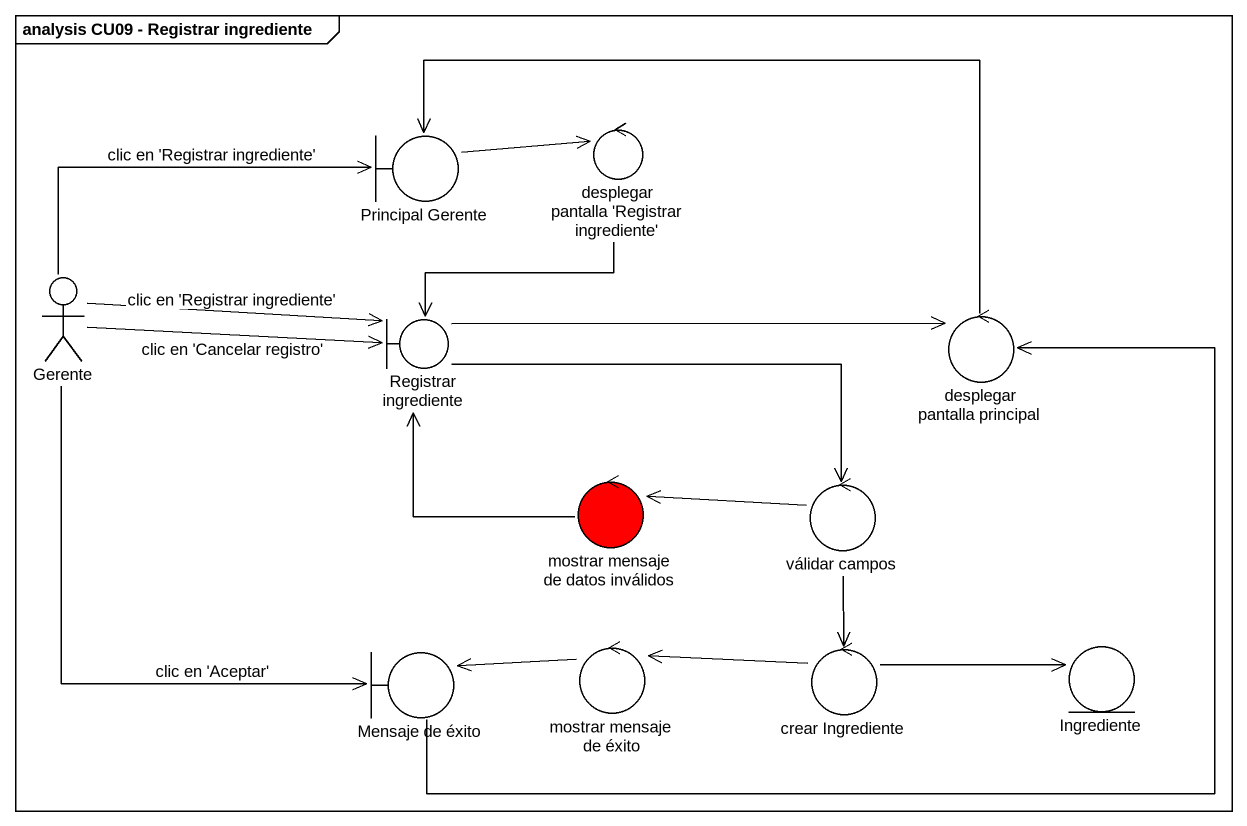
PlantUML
@startuml
mainframe analysis CU09 - Registrar ingrediente
boundary "Principal Gerente" as Principal_Gerente #FFFFFF
control "desplegar pantalla 'Registrar ingrediente'" as desplegar_pantalla #FFFFFF
actor Gerente #FFFFFF
boundary "Registrar ingrediente" as Registrar_ingrediente #FFFFFF
control "desplegar pantalla principal" as desplegar_pantalla_principal #FFFFFF
control "mostrar mensaje de datos inválidos" as mostrar_mensaje_de_datos #FF0000
control "válidar campos" as válidar_campos #FFFFFF
boundary "Mensaje de éxito" as Mensaje_de_éxito #FFFFFF
control "mostrar mensaje de éxito" as mostrar_mensaje_de_éxito #FFFFFF
control "crear Ingrediente" as crear_Ingrediente #FFFFFF
entity Ingrediente #FFFFFF
Principal_Gerente -right-> desplegar_pantalla
desplegar_pantalla --> Registrar_ingrediente
Gerente -right-> Principal_Gerente : clic en 'Registrar ingrediente'
Gerente -right-> Registrar_ingrediente : clic en 'Registrar ingrediente'
Gerente -right-> Registrar_ingrediente : clic en 'Cancelar registro'
Gerente --> Mensaje_de_éxito : clic en 'Aceptar'
Registrar_ingrediente -right-> desplegar_pantalla_principal
Registrar_ingrediente -right-> válidar_campos
desplegar_pantalla_principal -left-> Principal_Gerente
mostrar_mensaje_de_datos -up-> Registrar_ingrediente
válidar_campos -left-> mostrar_mensaje_de_datos
válidar_campos --> crear_Ingrediente
Mensaje_de_éxito -right-> desplegar_pantalla_principal
mostrar_mensaje_de_éxito -left-> Mensaje_de_éxito
crear_Ingrediente -left-> mostrar_mensaje_de_éxito
crear_Ingrediente -right-> Ingrediente
@enduml
